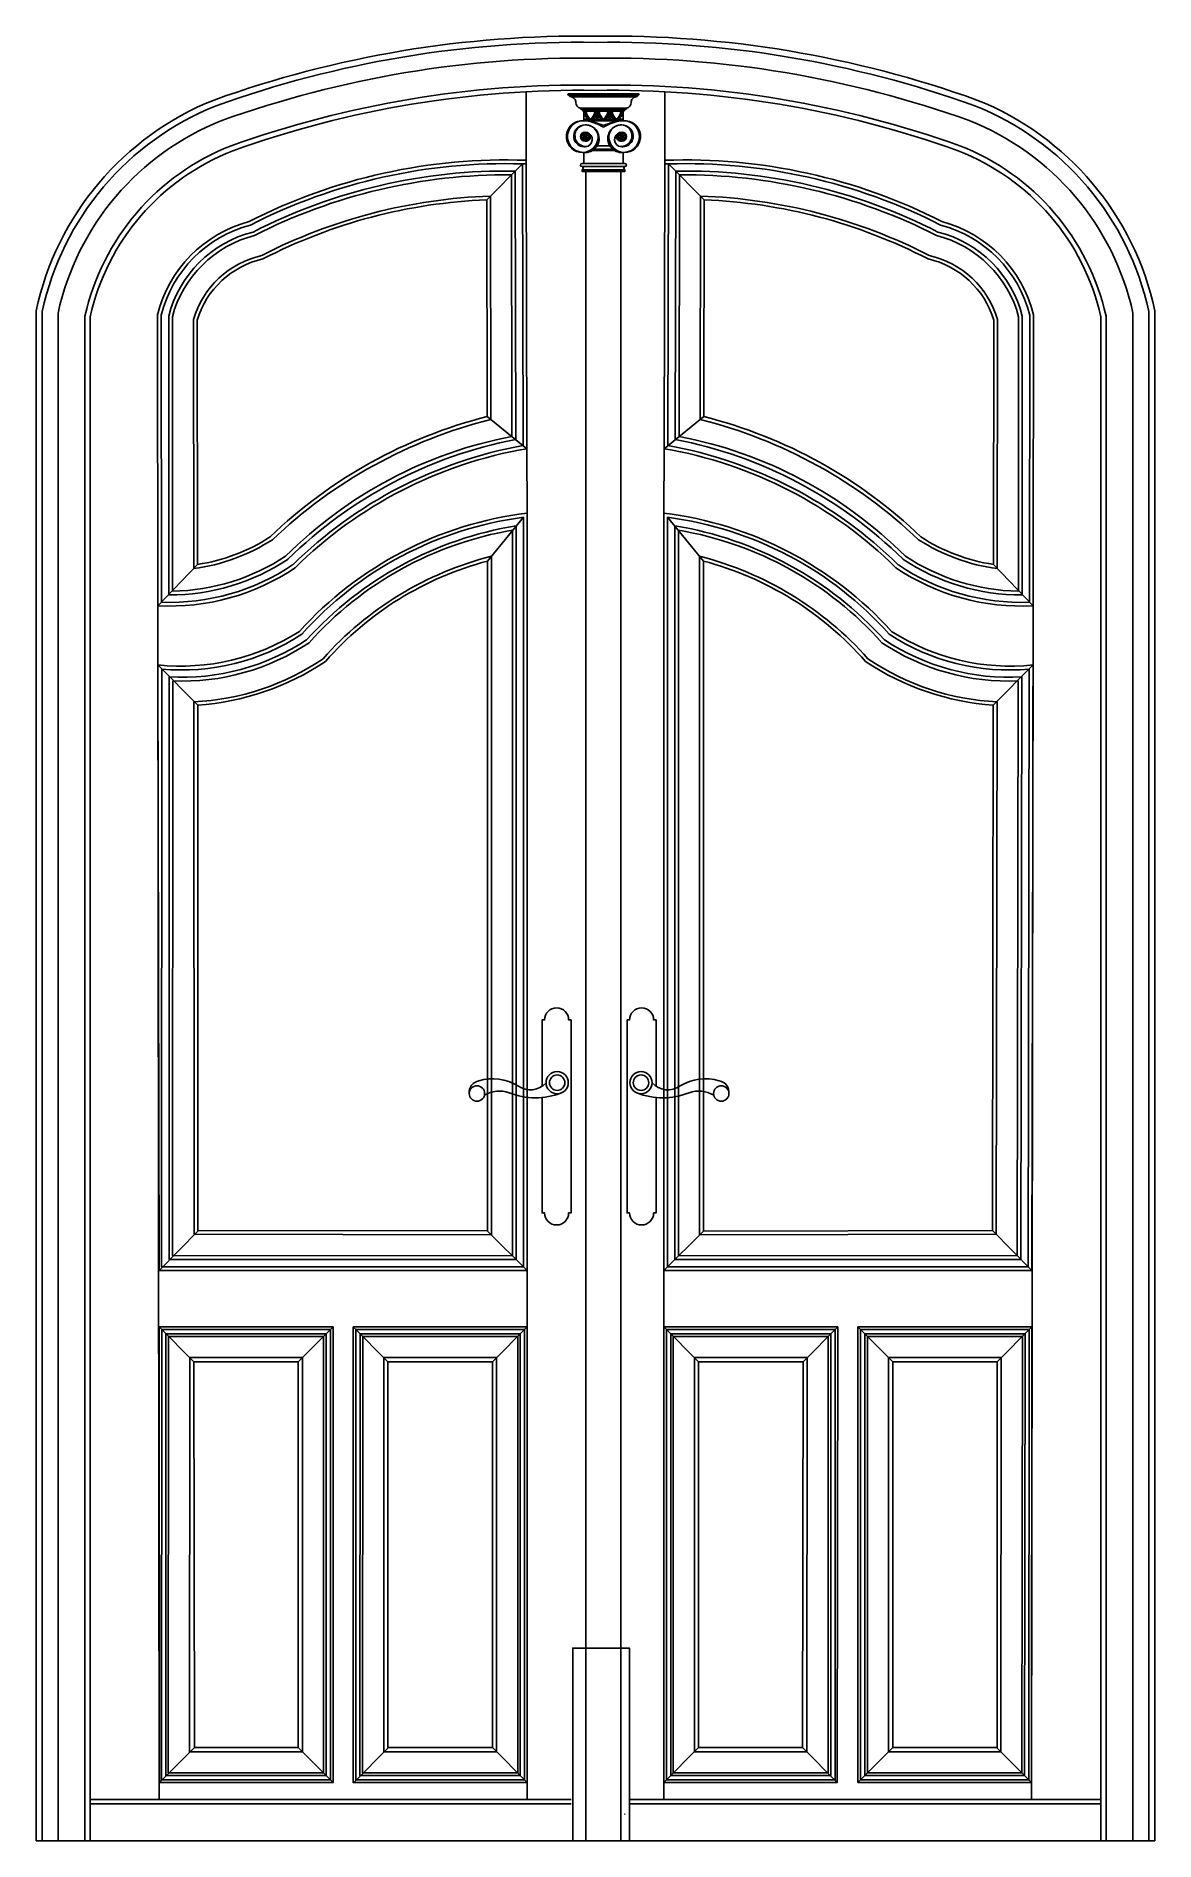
# Model space of a CAD drawing. Header units: metres. Extents: x -4 to 1546, y 0 to 2498.
import ezdxf

# ---------------------------------------------------------------- set-up
doc = ezdxf.new("R2010")
doc.units = ezdxf.units.M
for name, color, linetype in [('1', 3, 'Continuous'), ('2', 2, 'Continuous'), ('3', 3, 'Continuous'), ('4', 4, 'Continuous'), ('7', 7, 'Continuous')]:
    doc.layers.add(name, color=color, linetype=linetype)

msp = doc.modelspace()

# ---------------------------------------------------------------- linework, layer by layer
at = {"layer": '1'}
for centre in [(717.61, 1049.46), (833.76, 1049.46)]:
    msp.add_circle(centre, 10.68, dxfattribs=at)
at = {"layer": '2'}
msp.add_line((1545.7, 0), (-4.3, 0), dxfattribs=at)
at = {"layer": '3'}
for p, q in [((674.73, 2326.39), (674.73, 2421.13)), ((734.58, 2416.31), (781.76, 2416.31)), ((736.77, 2414.12), (781.76, 2414.12)), ((749.93, 2398.77), (781.76, 2398.77)), ((828.94, 2416.31), (781.76, 2416.31)), ((826.74, 2414.12), (781.76, 2414.12)), ((813.58, 2398.77), (781.76, 2398.77)), ((866.67, 2326.39), (866.67, 2421.13)), ((752.12, 2396.58), (781.76, 2396.58)), ((754.31, 2394.38), (781.76, 2394.38)), ((754.31, 2383.42), (781.76, 2383.42)), ((781.76, 2381.22), (754.31, 2381.22)), ((772.84, 2394.38), (772.84, 2383.42)), ((811.39, 2396.58), (781.76, 2396.58)), ((809.2, 2394.38), (781.76, 2394.38)), ((809.2, 2383.42), (781.76, 2383.42)), ((781.76, 2381.22), (809.2, 2381.22)), ((790.67, 2394.38), (790.67, 2383.42)), ((674.73, 2326.39), (675.49, 1927.19)), ((766.15, 2339.78), (781.76, 2339.78)), ((769.22, 2341.97), (781.76, 2341.97)), ((772.93, 2346.36), (781.76, 2346.36)), ((790.58, 2346.36), (781.76, 2346.36)), ((794.29, 2341.97), (781.76, 2341.97)), ((797.36, 2339.78), (781.76, 2339.78)), ((866.67, 2326.39), (865.91, 1927.19)), ((620.07, 2271.69), (669.63, 2321.45)), ((659.42, 2311.47), (660.13, 1939.97)), ((669.63, 2321.45), (670.37, 1931.48)), ((752.12, 2317.62), (781.76, 2317.62)), ((752.12, 2313.24), (781.76, 2313.24)), ((811.39, 2317.62), (781.76, 2317.62)), ((811.39, 2313.24), (781.76, 2313.24)), ((871.77, 2321.45), (871.03, 1931.48)), ((921.33, 2271.69), (871.77, 2321.45)), ((881.98, 2311.47), (881.27, 1939.97)), ((169.61, 1714.66), (169.17, 2111.84)), ((179.82, 1724.68), (179.4, 2110.58)), ((1361.58, 1724.68), (1362, 2110.58)), ((1371.79, 1714.66), (1372.23, 2111.84)), ((620.62, 1971.65), (675.49, 1927.19)), ((920.78, 1971.65), (865.91, 1927.19)), ((675.49, 1927.19), (676.06, 1838.06)), ((865.91, 1927.19), (865.34, 1838.06)), ((621.28, 1771.61), (670.94, 1832.23)), ((920.12, 1771.61), (870.46, 1832.23)), ((219.21, 1766.99), (164.51, 1709.78)), ((1322.19, 1766.99), (1376.89, 1709.78)), ((219.6, 1572.1), (164.57, 1627.81)), ((1321.8, 1572.1), (1376.83, 1627.81)), ((220.52, 844.7), (166.01, 789.35)), ((621.28, 843.68), (676.06, 789.47)), ((920.12, 843.68), (865.34, 789.47)), ((1320.88, 844.7), (1375.39, 789.35)), ((214.35, 663.17), (166.15, 711.37)), ((358.98, 663.17), (407.18, 711.37)), ((483.22, 663.17), (435.02, 711.37)), ((627.86, 663.17), (676.06, 711.37)), ((913.54, 663.17), (865.34, 711.37)), ((1058.18, 663.17), (1106.38, 711.37)), ((1182.42, 663.17), (1134.22, 711.37)), ((1327.05, 663.17), (1375.25, 711.37)), ((757.09, 266.68), (757.09, 0.04)), ((805.93, 266.68), (805.93, 0.04)), ((215.01, 128.85), (166.81, 80.65)), ((358.98, 128.85), (407.18, 80.65)), ((483.89, 128.85), (435.69, 80.65)), ((627.86, 128.85), (676.06, 80.65)), ((913.54, 128.85), (865.34, 80.65)), ((1057.51, 128.85), (1105.71, 80.65)), ((1182.42, 128.85), (1134.22, 80.65)), ((1326.39, 128.85), (1374.59, 80.65))]:
    msp.add_line(p, q, dxfattribs=at)
for points in [[(1537.16, 0), (1537.16, 2117.14, 0.25), (1296.2, 2401.88, 0.09), (770.7, 2489.69, 0.09), (245.2, 2401.88, 0.25), (4.24, 2117.14), (4.24, 0)], [(1515.25, 0), (1515.25, 2114.84, 0.25), (1288.54, 2381.35, 0.09), (770.7, 2467.78, 0.09), (252.86, 2381.35, 0.25), (26.15, 2114.84), (26.15, 0)], [(1478, 0), (1478, 2110.76, 0.25), (1275.49, 2346.46, 0.09), (770.7, 2430.53, 0.09), (265.91, 2346.46, 0.25), (63.4, 2110.76), (63.4, 0)]]:
    msp.add_lwpolyline(points, format="xyb", dxfattribs=at)
for points in [[(655.01, 1944.17, 0.15), (341.47, 1778.22, -0.14), (184.93, 1729.82), (184.51, 2109.94, -0.27), (298.07, 2222.31, -0.12), (654.32, 2306.43)], [(886.39, 1944.17, -0.15), (1199.93, 1778.22, 0.14), (1356.47, 1729.82), (1356.89, 2109.94, 0.27), (1243.33, 2222.31, 0.12), (887.08, 2306.43)], [(169.71, 1622.16, 0.17), (363.79, 1670.28, -0.18), (670.94, 1832.23), (670.94, 794.53), (169.43, 794.52)], [(1371.69, 1622.16, -0.17), (1177.61, 1670.28, 0.18), (870.46, 1832.23), (870.46, 794.53), (1370.31, 794.52)], [(179.98, 1611.18, 0.16), (370.52, 1662.47, -0.17), (660.72, 1820.36), (660.72, 804.65), (180.02, 804.85)], [(185.12, 1605.83, 0.16), (373.89, 1658.58, -0.17), (655.61, 1814.31), (655.61, 809.71), (184.77, 810.02)], [(1361.42, 1611.18, -0.16), (1170.88, 1662.47, 0.17), (880.68, 1820.36), (880.68, 804.65), (1360.13, 804.85)], [(1356.28, 1605.83, -0.16), (1167.51, 1658.58, 0.17), (885.79, 1814.31), (885.79, 809.71), (1355.04, 810.02)]]:
    msp.add_lwpolyline(points, format="xyb", close=True, dxfattribs=at)
for points in [[(166.15, 711.37), (407.18, 711.37), (407.18, 80.65), (166.81, 80.65)], [(169.8, 707.72), (403.53, 707.72), (403.53, 84.3), (169.43, 84.3)], [(175.64, 701.87), (397.69, 701.87), (397.69, 90.14), (175.27, 90.14)], [(435.02, 711.37), (676.06, 711.37), (676.06, 80.65), (434.9, 80.65)], [(438.68, 707.72), (672.4, 707.72), (672.4, 84.3), (438.55, 84.3)], [(444.52, 701.87), (666.56, 701.87), (666.56, 90.14), (444.39, 90.14)], [(1106.38, 711.37), (865.34, 711.37), (865.34, 80.65), (1105.71, 80.65)], [(1102.72, 707.72), (869, 707.72), (869, 84.3), (1102.77, 84.3)], [(1096.88, 701.87), (874.84, 701.87), (874.84, 90.14), (1096.56, 90.14)], [(1375.25, 711.37), (1134.22, 711.37), (1134.22, 80.65), (1374.59, 80.65)], [(1371.6, 707.72), (1137.87, 707.72), (1137.87, 84.3), (1371.16, 84.3)], [(1365.76, 701.87), (1143.71, 701.87), (1143.71, 90.14), (1365.1, 90.14)], [(179.29, 698.22), (394.04, 698.22), (394.04, 93.8), (178.92, 93.8)], [(448.17, 698.22), (662.91, 698.22), (662.91, 93.8), (448.04, 93.8)], [(1093.23, 698.22), (878.49, 698.22), (878.49, 93.8), (1092.91, 93.8)], [(1362.11, 698.22), (1147.36, 698.22), (1147.36, 93.8), (1361.44, 93.8)]]:
    msp.add_lwpolyline(points, close=True, dxfattribs=at)
for centre, radius in [((756.19, 2359.16), 6.33), ((756.19, 2359.16), 5.67), ((756.19, 2359.16), 1.09), ((807.32, 2359.16), 6.33), ((807.32, 2359.16), 5.67), ((807.32, 2359.16), 1.09)]:
    msp.add_circle(centre, radius, dxfattribs=at)
for centre, radius, start, end in [((765.13, 2393.76), 10.43, 176.59, 262.55), ((768.18, 2394.44), 11.87, 180.29, 248.24), ((771.46, 2394.69), 13.65, 181.31, 235.73), ((762.42, 2393.76), 10.43, 277.45, 3.41), ((759.37, 2394.44), 11.87, 291.76, 359.71), ((756.09, 2394.69), 13.65, 304.27, 358.69), ((767.61, 2381.34), 5.63, 21.69, 66.05), ((767.42, 2382.76), 5.46, 6.92, 54.89), ((783.25, 2393.76), 10.43, 176.59, 261.75), ((778.26, 2382.76), 5.46, 125.11, 173.08), ((778.07, 2381.34), 5.63, 113.95, 158.31), ((786.3, 2394.44), 11.87, 180.29, 247.49), ((789.58, 2394.69), 13.65, 181.31, 234.99), ((777.21, 2394.44), 11.87, 292.51, 359.71), ((780.26, 2393.76), 10.43, 278.25, 3.41), ((773.93, 2394.69), 13.65, 305.01, 358.69), ((785.45, 2381.34), 5.63, 21.69, 66.05), ((785.25, 2382.76), 5.46, 6.92, 54.89), ((801.09, 2393.76), 10.43, 176.59, 262.55), ((795.9, 2381.34), 5.63, 113.95, 158.31), ((796.1, 2382.76), 5.46, 125.11, 173.08), ((804.14, 2394.44), 11.87, 180.29, 248.24), ((807.42, 2394.69), 13.65, 181.31, 235.73), ((798.38, 2393.76), 10.43, 277.45, 3.41), ((795.33, 2394.44), 11.87, 291.76, 359.71), ((792.05, 2394.69), 13.65, 304.27, 358.69), ((752.79, 2358.06), 2.55, 25.61, 154.39), ((752.79, 2360.27), 2.55, 205.61, 334.39), ((753.47, 2361.48), 2.55, 183.11, 211.86), ((753.47, 2356.85), 2.55, 148.14, 176.89), ((752.63, 2359.44), 2.55, 103.14, 131.89), ((752.63, 2358.88), 2.55, 228.11, 256.86), ((754.57, 2362.34), 2.55, 160.61, 289.39), ((754.57, 2355.98), 2.55, 70.61, 199.39), ((753.01, 2360.78), 2.55, 340.61, 109.39), ((753.01, 2357.54), 2.55, 250.61, 19.39), ((755.91, 2355.6), 2.55, 193.14, 221.89), ((753.87, 2356.45), 2.55, 273.11, 301.86), ((757.29, 2362.56), 2.55, 115.61, 244.39), ((757.29, 2355.77), 2.55, 115.61, 244.39), ((753.47, 2361.48), 2.55, 305.64, 311.89), ((753.47, 2356.85), 2.55, 48.11, 54.36), ((752.63, 2359.44), 2.55, 3.11, 9.36), ((752.63, 2358.88), 2.55, 350.64, 356.89), ((755.91, 2362.72), 2.55, 260.64, 266.89), ((755.91, 2355.6), 2.55, 93.11, 99.36), ((753.87, 2361.88), 2.55, 318.11, 324.36), ((753.87, 2356.45), 2.55, 35.64, 41.89), ((755.09, 2362.56), 2.55, 295.61, 64.39), ((757.13, 2359.56), 6.79, 262.01, 27.11), ((755.09, 2355.77), 2.55, 295.61, 64.39), ((758.51, 2361.88), 2.55, 215.64, 221.89), ((758.51, 2356.45), 2.55, 138.11, 144.36), ((756.47, 2362.72), 2.55, 273.11, 279.36), ((756.47, 2355.6), 2.55, 80.64, 86.89), ((759.37, 2360.78), 2.55, 70.61, 199.39), ((759.37, 2357.54), 2.55, 160.61, 289.39), ((757.81, 2362.34), 2.55, 250.61, 19.39), ((757.81, 2355.98), 2.55, 340.61, 109.39), ((758.51, 2356.45), 2.55, 238.14, 266.89), ((759.75, 2359.44), 2.55, 170.64, 176.89), ((758.9, 2361.48), 2.55, 228.11, 234.36), ((758.9, 2356.85), 2.55, 125.64, 131.89), ((759.75, 2358.88), 2.55, 183.11, 189.36), ((759.58, 2358.06), 2.55, 25.61, 154.39), ((759.58, 2360.27), 2.55, 205.61, 334.39), ((756.47, 2355.6), 2.55, 318.11, 346.86), ((759.75, 2359.44), 2.55, 48.11, 76.86), ((759.75, 2358.88), 2.55, 283.14, 311.89), ((758.9, 2361.48), 2.55, 328.14, 356.89), ((758.9, 2356.85), 2.55, 3.11, 31.86), ((806.38, 2359.56), 6.79, 152.89, 277.99), ((803.93, 2358.06), 2.55, 25.61, 154.39), ((803.93, 2360.27), 2.55, 205.61, 334.39), ((803.76, 2359.44), 2.55, 103.14, 131.89), ((804.61, 2361.48), 2.55, 183.11, 211.86), ((804.61, 2356.85), 2.55, 148.14, 176.89), ((803.76, 2358.88), 2.55, 228.11, 256.86), ((805.7, 2362.34), 2.55, 160.61, 289.39), ((805.7, 2355.98), 2.55, 70.61, 199.39), ((804.14, 2360.78), 2.55, 340.61, 109.39), ((804.14, 2357.54), 2.55, 250.61, 19.39), ((807.04, 2355.6), 2.55, 193.14, 221.89), ((805, 2356.45), 2.55, 273.11, 301.86), ((808.43, 2362.56), 2.55, 115.61, 244.39), ((808.43, 2355.77), 2.55, 115.61, 244.39), ((804.61, 2361.48), 2.55, 305.64, 311.89), ((804.61, 2356.85), 2.55, 48.11, 54.36), ((803.76, 2359.44), 2.55, 3.11, 9.36), ((803.76, 2358.88), 2.55, 350.64, 356.89), ((807.04, 2362.72), 2.55, 260.64, 266.89), ((807.04, 2355.6), 2.55, 93.11, 99.36), ((805, 2361.88), 2.55, 318.11, 324.36), ((805, 2356.45), 2.55, 35.64, 41.89), ((806.22, 2362.56), 2.55, 295.61, 64.39), ((806.22, 2355.77), 2.55, 295.61, 64.39), ((809.64, 2361.88), 2.55, 215.64, 221.89), ((809.64, 2356.45), 2.55, 138.11, 144.36), ((807.6, 2362.72), 2.55, 273.11, 279.36), ((807.6, 2355.6), 2.55, 80.64, 86.89), ((810.5, 2360.78), 2.55, 70.61, 199.39), ((810.5, 2357.54), 2.55, 160.61, 289.39), ((808.94, 2362.34), 2.55, 250.61, 19.39), ((808.94, 2355.98), 2.55, 340.61, 109.39), ((809.64, 2356.45), 2.55, 238.14, 266.89), ((810.88, 2359.44), 2.55, 170.64, 176.89), ((810.88, 2358.88), 2.55, 183.11, 189.36), ((810.04, 2361.48), 2.55, 228.11, 234.36), ((810.04, 2356.85), 2.55, 125.64, 131.89), ((810.72, 2358.06), 2.55, 25.61, 154.39), ((810.72, 2360.27), 2.55, 205.61, 334.39), ((807.6, 2355.6), 2.55, 318.11, 346.86), ((810.88, 2359.44), 2.55, 48.11, 76.86), ((810.88, 2358.88), 2.55, 283.14, 311.89), ((810.04, 2361.48), 2.55, 328.14, 356.89), ((810.04, 2356.85), 2.55, 3.11, 31.86), ((645.9, 1545.68), 776.13, 88.25, 117.08), ((645.9, 1545.68), 765.91, 88.99, 117.16), ((895.5, 1545.68), 776.13, 62.92, 91.75), ((895.5, 1545.68), 765.91, 62.84, 91.01), ((335.79, 2070.62), 171.64, 104.57, 166.1), ((335.79, 2070.62), 161.42, 104.18, 165.67), ((1205.61, 2070.62), 161.42, 14.33, 75.82), ((1205.61, 2070.62), 171.64, 13.9, 75.43), ((777.61, 1333.37), 617.87, 100.96, 134.48), ((777.61, 1333.37), 607.64, 100.16, 134.57), ((777.61, 1333.37), 602.53, 99.76, 134.61), ((763.79, 1333.37), 602.53, 45.39, 80.24), ((763.79, 1333.37), 617.87, 45.52, 79.04), ((180.94, 2020.07), 295.39, 269.78, 303.67), ((1360.46, 2020.07), 295.39, 236.33, 270.22), ((180.94, 2020.07), 310.73, 266.97, 303.94), ((180.94, 2020.07), 305.61, 267.88, 303.85), ((1360.46, 2020.07), 310.73, 236.06, 273.03)]:
    msp.add_arc(centre, radius, start, end, dxfattribs=at)
at = {"layer": '4'}
for p, q in [((669.63, 2321.45), (674.74, 2321.46)), ((757.09, 2222.82), (757.09, 2310.45)), ((805.93, 2222.61), (805.93, 2310.45)), ((871.77, 2321.45), (866.66, 2321.46)), ((757.09, 2181.68), (757.09, 2222.61)), ((805.93, 2181.68), (805.93, 2222.61)), ((757.09, 266.68), (757.09, 2181.68)), ((805.93, 266.68), (805.93, 2181.68)), ((736.88, 56.96), (70.7, 56.96)), ((736.88, 51.12), (70.7, 51.12)), ((817.78, 56.96), (1470.7, 56.96)), ((817.78, 51.12), (1470.7, 51.12)), ((811.93, 36.74), (810.86, 36.74)), ((745.25, -0.24), (810.86, -0.24)), ((817.78, -0.24), (810.86, -0.24))]:
    msp.add_line(p, q, dxfattribs=at)
for points in [[(1545.7, 0), (1545.7, 2118.02, 0.25), (1299.19, 2409.88, 0.09), (770.7, 2498.24, 0.09), (242.21, 2409.88, 0.25), (-4.3, 2118.02), (-4.3, 0)], [(1470.7, 0), (1470.7, 2109.94, 0.25), (1272.93, 2339.62, 0.09), (770.7, 2423.23, 0.09), (268.47, 2339.62, 0.25), (70.7, 2109.94), (70.7, 0)], [(696.8, 1028.94), (696.8, 869.18), (700.14, 869.18, 1), (733.52, 869.18), (736.86, 869.18), (736.86, 1136.27), (733.52, 1136.27, 1), (700.14, 1136.27), (696.8, 1136.27), (696.8, 1044.65)], [(854.57, 1028.94), (854.57, 869.18), (851.23, 869.18, -1), (817.85, 869.18), (814.51, 869.18), (814.51, 1136.27), (817.85, 1136.27, -1), (851.23, 1136.27), (854.57, 1136.27), (854.57, 1044.65)]]:
    msp.add_lwpolyline(points, format="xyb", dxfattribs=at)
msp.add_lwpolyline([(739.08, 0.04), (817.78, 0.04), (817.78, 266.68), (739.08, 266.68)], close=True, dxfattribs=at)
at = {"layer": '7'}
for p, q in [((732.38, 2418.51), (781.76, 2418.51)), ((831.13, 2418.51), (781.76, 2418.51)), ((754.31, 2381.22), (754.31, 2394.38)), ((809.2, 2381.22), (809.2, 2394.38)), ((754.37, 2322.01), (754.37, 2337.36)), ((809.14, 2322.01), (809.14, 2337.36)), ((166.14, 56.96), (164.06, 2112.46)), ((1374.56, 56.96), (1377.34, 2112.46)), ((676.06, 789.47), (676.06, 56.96)), ((865.34, 789.47), (865.34, 56.96))]:
    msp.add_line(p, q, dxfattribs=at)
for points in [[(754.31, 2381.22, 2.21), (773.99, 2354.62, 0.89), (741.69, 2365.68, 0.66), (760.74, 2346.02, 0.78), (756.19, 2365.49)], [(754.3, 2381.22, 1.02), (754.31, 2337.36, 1.01), (758.53, 2375.4, 1.18), (760.74, 2346.02)], [(781.76, 2374.39, 0.1), (754.3, 2381.22)], [(781.76, 2372.44, 0.08), (760.34, 2380.65)], [(781.76, 2374.39, -0.1), (809.21, 2381.22)], [(781.76, 2372.44, -0.08), (803.17, 2380.65)], [(809.21, 2381.22, -1.02), (809.2, 2337.36, -1.01), (804.98, 2375.4, -1.18), (802.77, 2346.02)], [(809.2, 2381.22, -2.21), (789.52, 2354.62, -0.89), (821.83, 2365.68, -0.66), (802.77, 2346.02, -0.78), (807.32, 2365.49)], [(781.76, 2311.04), (752.12, 2311.04), (752.12, 2313.24, 0.73), (752.12, 2317.62, -1), (752.12, 2322.01), (781.76, 2322.01)], [(781.76, 2311.04), (811.39, 2311.04), (811.39, 2313.24, -0.73), (811.39, 2317.62, 1), (811.39, 2322.01), (781.76, 2322.01)], [(164.57, 1627.81, 0.17), (360.44, 1674.19, -0.18), (676.06, 1838.06), (676.06, 789.47), (166.01, 789.35), (164.57, 1627.81)], [(1376.83, 1627.81, -0.17), (1180.96, 1674.19, 0.18), (865.34, 1838.06), (865.34, 789.47), (1375.39, 789.35), (1376.83, 1627.81)], [(595.78, 1034.45, -0.4), (609.28, 1052.01, -0.21), (663.27, 1045.26, 0.39), (702.25, 1049.46, 0.26)], [(955.59, 1034.45, 0.4), (942.09, 1052.01, 0.21), (888.1, 1045.26, -0.39), (849.12, 1049.46, -0.26)], [(616.82, 1031.96, -0.22), (650.99, 1035.6, 0.19), (723.4, 1035.24)], [(934.55, 1031.96, 0.22), (900.39, 1035.6, -0.19), (827.97, 1035.24)]]:
    msp.add_lwpolyline(points, format="xyb", dxfattribs=at)
for points in [[(625.74, 1967.64, 0.13), (323.08, 1801.09, -0.11), (214.1, 1761.12), (213.73, 2106.03, -0.27), (308.28, 2194.7, -0.11), (625.17, 2276.97)], [(915.66, 1967.64, -0.13), (1218.32, 1801.09, 0.11), (1327.3, 1761.12), (1327.67, 2106.03, 0.27), (1233.12, 2194.7, 0.11), (916.23, 2276.97)], [(620.62, 1971.65, 0.13), (319.88, 1805.11, -0.11), (219.21, 1766.99), (218.84, 2105.29, -0.27), (310.04, 2189.86, -0.11), (620.07, 2271.69)], [(920.78, 1971.65, -0.13), (1221.52, 1805.11, 0.11), (1322.19, 1766.99), (1322.56, 2105.29, 0.27), (1231.36, 2189.86, 0.11), (921.33, 2271.69)], [(214.47, 1576.91, 0.14), (393.28, 1636.44, -0.15), (626.4, 1778.23), (626.4, 839), (214.71, 839.53)], [(1326.93, 1576.91, -0.14), (1148.12, 1636.44, 0.15), (915, 1778.23), (915, 838.62), (1325.96, 839.53)], [(219.6, 1572.1, 0.13), (396.7, 1632.58, -0.15), (621.28, 1771.61), (621.28, 844.48), (219.82, 844.7)], [(1321.8, 1572.1, -0.13), (1144.7, 1632.58, 0.15), (920.12, 1771.61), (920.12, 843.68), (1320.88, 844.7)]]:
    msp.add_lwpolyline(points, format="xyb", close=True, dxfattribs=at)
for points in [[(208.51, 669.01), (364.82, 669.01), (364.82, 123.01), (208.14, 123.01)], [(214.35, 663.17), (358.98, 663.17), (358.98, 128.85), (215.01, 128.85)], [(477.38, 669.01), (633.7, 669.01), (633.7, 123.01), (477.25, 123.01)], [(483.22, 663.17), (627.86, 663.17), (627.86, 128.85), (483.1, 128.85)], [(1064.02, 669.01), (907.7, 669.01), (907.7, 123.01), (1063.69, 123.01)], [(1058.18, 663.17), (913.54, 663.17), (913.54, 128.85), (1057.51, 128.85)], [(1332.89, 669.01), (1176.58, 669.01), (1176.58, 123.01), (1332.23, 123.01)], [(1327.05, 663.17), (1182.42, 663.17), (1182.42, 128.85), (1327.34, 128.85)]]:
    msp.add_lwpolyline(points, close=True, dxfattribs=at)
for centre, radius in [((717.61, 1049.46), 15.36), ((833.76, 1049.46), 15.36), ((606.46, 1034.45), 10.68), ((944.91, 1034.45), 10.68)]:
    msp.add_circle(centre, radius, dxfattribs=at)
for centre, radius, start, end in [((734.68, 2418.61), 2.3, 182.56, 267.44), ((736.87, 2416.42), 2.3, 182.56, 267.44), ((736.47, 2407.2), 6.92, 353.69, 87.51), ((751.07, 2406.41), 7.73, 179.73, 261.47), ((752.22, 2398.87), 2.3, 182.56, 267.44), ((811.29, 2398.87), 2.3, 272.56, 357.44), ((812.44, 2406.41), 7.73, 278.53, 0.27), ((827.04, 2407.2), 6.92, 92.49, 186.31), ((826.64, 2416.42), 2.3, 272.56, 357.44), ((828.83, 2418.61), 2.3, 272.56, 357.44), ((754.42, 2396.68), 2.3, 182.56, 267.44), ((809.09, 2396.68), 2.3, 272.56, 357.44), ((645.9, 1545.68), 781.25, 87.89, 117.04), ((895.5, 1545.68), 781.25, 62.96, 92.11), ((335.79, 2070.62), 176.76, 104.75, 166.31), ((1205.61, 2070.62), 176.76, 13.69, 75.25), ((763.79, 1333.37), 607.64, 45.43, 79.84), ((1360.46, 2020.07), 305.61, 236.15, 272.12)]:
    msp.add_arc(centre, radius, start, end, dxfattribs=at)

doc.saveas('drawing.dxf')
